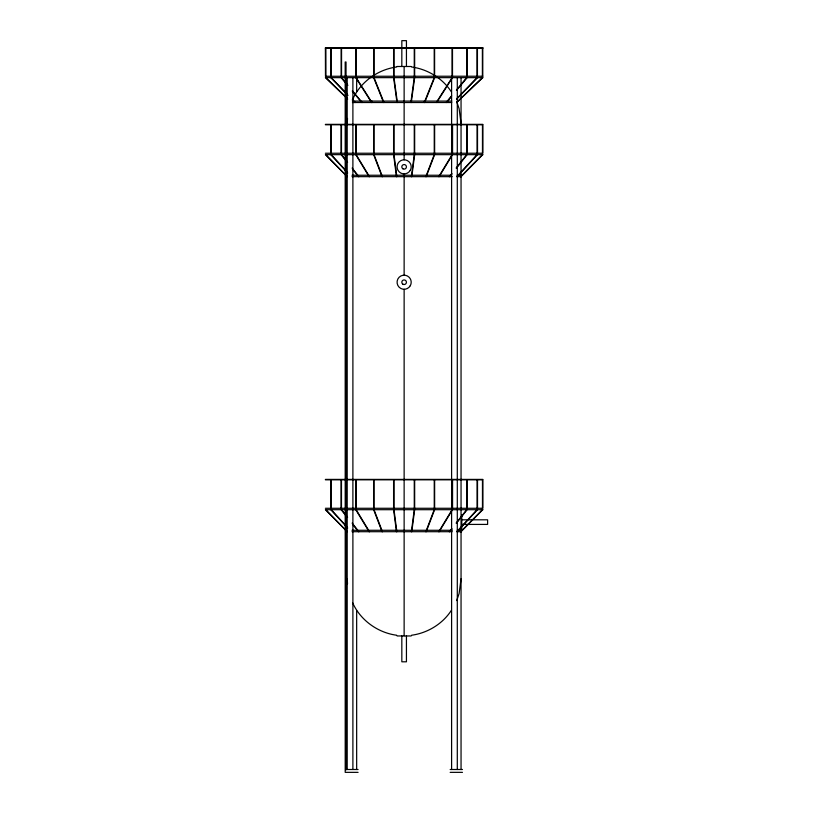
<?xml version="1.0" encoding="UTF-8"?>
<svg xmlns="http://www.w3.org/2000/svg" width="813" height="813" viewBox="0 0 813 813"><rect width="100%" height="100%" fill="white"/><g stroke="black" fill="none" stroke-linecap="round" stroke-linejoin="round"><path stroke-width="1.22" d="M347.202 123.413L347.527 118.464M461.052 578.805L459.111 593.541L456.723 600.594M411.398 176.665L414.254 154.663M411.795 176.665L414.66 154.663M411.398 531.702L414.254 509.7M411.795 531.702L414.66 509.7M410.87 102.519L414.254 77.652M411.266 102.519L414.66 77.652M371.653 102.519L371.998 101.086M425.829 176.665L434.213 154.663M426.225 176.665L434.609 154.663M425.829 531.702L434.213 509.7M426.225 531.702L434.609 509.7M424.264 102.519L434.213 77.652M424.671 102.519L434.609 77.652M352.639 99.41C360.464 81.95 377.801 69.481 396.703 66.981M438.756 176.665L452.099 154.663M439.162 176.665L452.495 154.663M438.756 531.702L452.099 509.7M439.162 531.702L452.495 509.7M436.937 101.483L452.099 77.652M436.683 102.519L452.495 77.652M451.357 610.37C442.577 623.967 427.536 633.053 411.561 635.248M449.325 176.665L451.591 173.789M456.123 168.057L466.713 154.663M449.721 176.665L451.987 173.789M456.52 168.057L467.109 154.663M449.325 531.702L451.591 528.836M456.123 523.094L466.713 509.7M449.721 531.702L451.987 528.836M456.52 523.094L467.109 509.7M446.093 102.519L451.642 95.822M456.398 90.08L466.713 77.652M446.489 102.519L451.245 96.777M456.794 90.08L467.109 77.652M477.038 154.663L456.784 176.665L461.408 176.665M457.191 176.665L477.434 154.663M457.628 530.787L477.038 509.7M457.191 531.702L477.434 509.7M456.459 98.962L477.038 77.652M456.855 98.962L477.434 77.652M460.656 176.665L482.383 154.663M461.052 176.665L482.78 154.663M460.656 531.702L482.383 509.7M461.052 531.702L482.78 509.7M482.383 77.652L456.621 102.519L482.78 77.652M482.861 47.804L325.393 47.804L325.474 76.27L482.861 76.229M325.393 48.231L482.861 48.231M397.069 66.493L411.185 66.493M482.861 77.652L325.393 77.652L347.69 99.084M352.436 101.086L451.743 101.086M352.436 102.519L451.743 102.519M325.393 124.348L482.861 124.348M325.393 124.775L482.861 124.775L482.871 153.24L325.393 153.24M482.861 154.663L325.393 154.663L347.202 176.665L325.871 154.663M352.009 175.242L449.965 175.242M457.17 175.242L461.408 175.242M352.009 176.665L452.18 176.665M325.393 479.396L482.861 479.396M325.393 479.822L482.861 479.822L482.871 508.277L325.393 508.277M482.861 509.7L325.393 509.7L347.202 531.702L325.871 509.7M461.764 519.812L487.607 519.812L487.607 524.415L461.764 524.426M352.009 530.279L452.18 530.279M457.17 530.279L461.408 530.279M352.009 531.702L452.18 531.702M456.804 531.702L461.408 531.702M397.069 635.959L411.185 635.959M345.779 769.505L358.086 769.505M450.178 769.505L462.475 769.505M358.086 772.35L345.21 772.35L345.19 62.001L346.033 62.001L346.043 769.809M450.178 772.35L462.475 772.35M411.561 66.981C427.536 69.176 442.577 78.251 451.357 91.859M396.703 635.248C377.801 632.748 360.464 620.278 352.639 602.819M325.871 77.652L347.192 98.231M331.216 77.652L347.517 94.521M352.659 99.847L355.23 102.519M330.82 77.652L347.974 95.406M352.253 99.847L354.834 102.519M331.216 154.663L347.253 172.082M330.82 154.663L347.7 172.996M331.216 509.7L347.253 527.119M330.82 509.7L347.7 528.033M341.551 77.652L347.893 85.304M352.649 91.036L362.161 102.519M341.155 77.652L347.497 85.304M352.253 91.036L361.765 102.519M341.551 154.663L347.598 162.315M352.131 168.057L358.94 176.665M341.155 154.663L347.202 162.315M352.486 169.013L358.543 176.665M341.551 509.7L347.598 517.353M352.131 523.094L358.94 531.702M341.155 509.7L347.202 517.353M352.486 524.05L358.543 531.702M356.155 77.652L371.978 102.519M355.759 77.652L371.582 102.519M356.155 154.663L369.498 176.665M355.759 154.663L369.102 176.665M356.155 509.7L369.498 531.702M355.759 509.7L369.102 531.702M374.051 77.652L383.99 102.519M373.645 77.652L383.594 102.519M374.051 154.663L382.435 176.665M373.645 154.663L382.039 176.665M374.051 509.7L382.435 531.702M373.645 509.7L382.039 531.702M456.723 101.635L459.111 108.688L461.052 123.413M424.325 101.086L424.538 102.519M394 77.652L397.394 102.519M393.604 77.652L396.988 102.519M394 154.663L396.856 176.665M393.604 154.663L396.459 176.665M394 509.7L396.856 531.702M393.604 509.7L396.459 531.702M347.202 578.805L347.527 583.764M482.78 47.804L482.78 76.27M482.383 47.804L482.383 76.27M482.465 124.775L482.465 153.24M482.465 479.822L482.465 508.277M477.434 47.804L477.434 76.27M477.516 124.775L477.516 153.24M477.516 479.822L477.516 508.277M477.119 124.775L477.119 153.24M477.119 479.822L477.119 508.277M477.038 47.804L477.038 76.27M467.109 47.804L467.109 76.27M467.17 124.775L467.17 153.24M467.17 479.822L467.17 508.277M466.774 124.775L466.774 153.24M466.774 479.822L466.774 508.277M466.713 47.804L466.713 76.27M461.764 515.066L461.764 529.172M461.052 77.652L461.052 769.505M457.292 77.652L457.292 769.505M452.556 124.775L452.556 153.24M452.556 479.822L452.556 508.277M452.495 47.804L452.495 76.27M452.099 47.804L452.099 76.27M452.15 124.775L452.15 153.24M452.15 479.822L452.15 508.277M451.601 77.652L451.601 769.505M434.609 47.804L434.609 76.27M434.64 124.775L434.64 153.24M434.64 479.822L434.64 508.277M434.244 124.775L434.244 153.24M434.244 479.822L434.244 508.277M434.213 47.804L434.213 76.27M414.66 47.804L414.66 76.27M414.671 124.775L414.671 153.24M414.671 479.822L414.671 508.277M414.254 47.804L414.254 76.27M414.264 124.775L414.264 153.24M414.264 479.822L414.264 508.277M406.439 66.493L406.439 40.65L401.835 40.65L401.825 66.493M406.439 635.959L406.439 661.802L401.835 661.802L401.825 635.959M404.132 66.493L404.132 77.225M404.132 78.261L404.132 159.795M404.132 173.901L404.132 275.18M404.132 289.286L404.132 635.736M394 47.804L394 76.27M393.99 124.775L393.99 153.24M393.99 479.822L393.99 508.277M393.604 47.804L393.604 76.27M393.594 124.775L393.594 153.24M393.594 479.822L393.594 508.277M374.051 47.804L374.051 76.27M374.01 124.775L374.01 153.24M374.01 479.822L374.01 508.277M373.645 47.804L373.645 76.27M373.614 124.775L373.614 153.24M373.614 479.822L373.614 508.277M356.663 77.652L356.663 91.615M356.663 610.817L356.663 769.505M356.155 47.804L356.155 76.27M356.104 124.775L356.104 153.24M356.104 479.822L356.104 508.277M355.759 47.804L355.759 76.27M355.708 124.775L355.708 153.24M355.708 479.822L355.708 508.277M352.893 77.652L352.893 769.505M347.202 77.652L347.202 769.505M341.551 47.804L341.551 76.27M341.48 124.775L341.48 153.24M341.48 479.822L341.48 508.277M341.155 47.804L341.155 76.27M341.084 124.775L341.084 153.24M341.084 479.822L341.084 508.277M331.216 47.804L331.216 76.27M331.145 124.775L331.145 153.24M331.145 479.822L331.145 508.277M330.82 47.804L330.82 76.27M330.739 124.775L330.739 153.24M330.739 479.822L330.739 508.277M325.871 47.804L325.871 76.27M410.24 170.374L409.122 171.838A7.053 7.053 0 0 1 399.142 171.838A7.053 7.053 0 0 1 399.142 161.858A7.053 7.053 0 0 1 409.122 161.858L410.24 163.322A7.053 7.053 0 0 1 410.24 170.374M410.24 285.759L409.122 287.223A7.053 7.053 0 0 1 399.142 287.223A7.053 7.053 0 0 1 399.142 277.243A7.053 7.053 0 0 1 409.122 277.243L410.24 278.707A7.053 7.053 0 0 1 410.24 285.759M402.933 284.204A2.307 2.307 0 0 0 406.429 282.274A2.307 2.307 0 0 0 403.014 280.211A2.307 2.307 0 0 0 402.933 284.204M402.933 168.819A2.307 2.307 0 0 0 406.429 166.889A2.307 2.307 0 0 0 403.014 164.826A2.307 2.307 0 0 0 402.933 168.819"/></g></svg>
